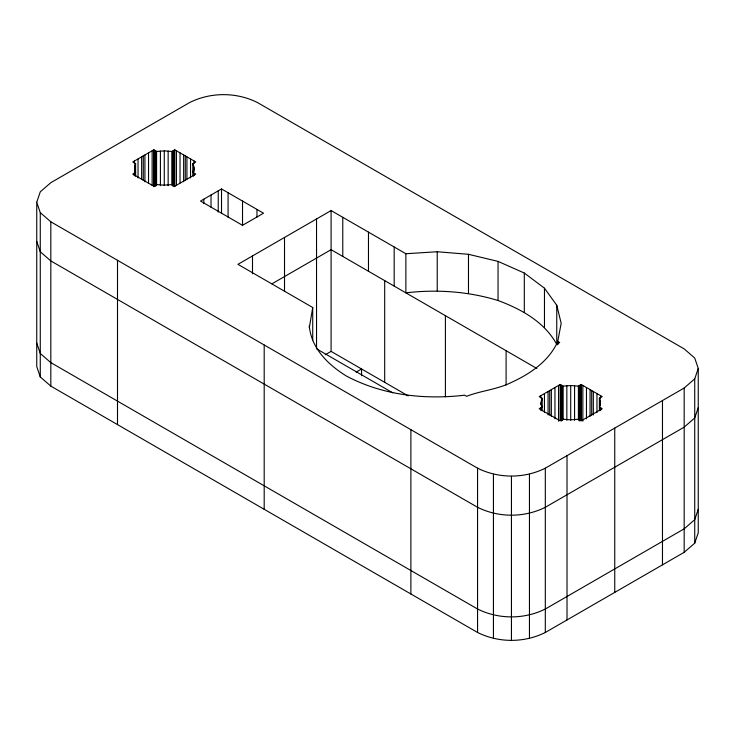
<?xml version="1.0" encoding="UTF-8"?>
<svg xmlns="http://www.w3.org/2000/svg" width="735" height="735" viewBox="0 0 735 735"><rect width="100%" height="100%" fill="white"/><g stroke="black" fill="none" stroke-linecap="round" stroke-linejoin="round"><path stroke-width="1.1" d="M134.588 171.384L134.836 165.798L135.598 163.593L132.778 161.966L153.78 149.839L156.592 151.465L164.282 150.886L171.972 151.465L174.783 149.839L195.786 161.966L192.965 163.593L192.965 175.885M192.965 163.593L193.976 168.03L192.965 172.468L195.776 174.094L174.774 186.212L171.972 184.595L164.282 185.174L156.592 184.595L153.79 186.212L132.787 174.094L135.598 172.468L134.588 168.03M541.015 404.911L542.026 398.241L539.205 396.615L560.208 384.497L563.019 386.114L570.709 385.535L578.399 386.123L581.21 384.497L602.213 396.615L599.402 398.241L599.402 410.534M541.015 402.679L542.026 407.116L539.214 408.743L560.217 420.861L563.028 419.244L570.709 419.823L578.399 419.244L581.21 420.861L602.204 408.743L599.402 407.116L600.403 402.679L599.402 398.241M309.288 327.847L312.724 307.506L237.947 264.334L331.09 210.559L405.867 253.731L437.224 251.747L468.48 254.301L498.045 261.394L524.312 273.034L544.47 288.193L556.753 305.264L561.182 323.308L557.746 341.417L557.746 344.77M36.75 202.244L40.269 191.844L50.825 182.684L189.676 102.523C210.734 92.013 236.367 92.013 257.425 102.523L684.175 348.895L694.731 358.055L698.25 368.456L698.25 532.756L694.731 543.156L684.175 552.316L545.315 632.477C524.257 642.987 498.624 642.987 477.566 632.477L50.825 386.105L40.269 376.945L36.75 366.544L36.75 202.244L40.269 212.645L40.269 376.945M694.731 543.156L694.731 378.856L698.25 368.456M698.25 407.576L694.731 417.976L684.175 427.136L545.315 507.297C524.257 517.808 498.624 517.808 477.566 507.297L50.825 260.925L40.269 251.765L36.75 241.365M698.25 509.281L694.731 519.682L684.175 528.842L545.315 609.012C524.257 619.513 498.624 619.513 477.566 609.012L50.825 362.631L40.269 353.471L36.75 343.07M40.269 212.645L50.825 221.805L477.566 468.177C498.624 478.687 524.257 478.687 545.315 468.177L684.175 388.016L694.731 378.856M221.52 188.95L200.526 201.068L242.522 225.323L263.516 213.196L221.52 188.95L221.52 213.536M271.904 283.848L331.09 249.679L536.872 368.483M325.265 354.748L331.09 351.385L408.191 395.899M356.153 372.112L361.574 368.988L361.574 375.695M556.753 305.264L556.753 344.384C544.46 321.866 521.29 309.169 498.045 300.514C468.213 291.391 436.792 289.204 405.867 292.852L405.867 253.731M557.746 341.417L559.702 342.547L556.349 344.485C547.088 362.254 529.77 373.959 512.001 382.136C497.714 389.486 481.14 390.579 466.569 396.321L464.603 395.191C424.325 399.904 382.264 395.228 346.157 375.888C327.957 364.569 311.098 348.124 309.288 325.605M316.684 348.904L392.775 392.839M684.175 388.016L684.175 552.316M662.474 400.538L662.474 564.838M614.745 428.101L614.745 592.401M600.798 407.934L600.798 410.167M600.568 395.669L600.568 397.901M600.403 402.679L600.403 404.911M600.155 400.446L600.155 404.911M599.833 397.993L599.833 410.727M596.958 393.583L596.958 412.583M593.347 391.498L593.347 414.972M591.712 390.551L591.712 415.137M590.067 389.605L590.067 416.433M586.466 387.52L586.466 418.821M582.855 385.443L582.855 421.21M581.21 384.497L581.21 420.255M580.779 384.745L580.779 420.512M579.805 385.305L579.805 421.072M578.84 385.866L578.84 420.512M578.399 386.123L578.399 419.648M574.577 385.682L574.577 420.328M570.709 385.535L570.709 420.181M567.016 455.654L567.016 619.954M566.841 385.682L566.841 420.328M563.019 386.114L563.019 419.648M562.578 385.866L562.578 420.512M561.613 385.305L561.613 421.072M560.649 384.745L560.649 420.512M560.208 384.497L560.208 420.255M558.563 385.443L558.563 421.201M558.049 341.591L558.049 343.824M554.962 387.52L554.962 418.821M551.351 389.605L551.351 416.433M549.716 390.551L549.716 415.137M548.071 391.498L548.071 414.972M545.315 468.177L545.315 632.477M544.47 288.193L544.47 327.314M544.46 393.583L544.46 412.583M542.026 398.241L542.026 410.534M541.585 397.984L541.585 410.727M541.272 400.446L541.272 404.911M540.85 395.669L540.85 397.901M540.62 407.925L540.62 410.167M529.457 474.277L529.457 638.577M524.312 273.034L524.312 312.145M511.441 476.308L511.441 640.608M506.103 350.724L506.103 385.002M498.045 261.394L498.045 300.514M493.433 474.277L493.433 638.577M477.566 468.177L477.566 632.477M468.48 254.301L468.48 293.421M445.401 315.673L445.401 396.808M437.224 251.747L437.224 290.867M410.883 429.681L410.883 593.981M394.18 246.988L394.18 286.099M384.69 280.623L384.69 382.338M368.474 232.141L368.474 271.261M342.776 217.303L342.776 256.423M331.09 210.559L331.09 351.385M316.537 218.956L316.537 348.362M312.724 307.506L312.724 339.919M284.519 237.442L284.519 291.418M264.196 344.991L264.196 509.291M256.956 209.411L256.956 217.229M252.5 255.927L252.5 273.815M242.522 201.068L242.522 225.663M228.08 192.735L228.08 217.33M218.24 190.843L218.24 212.075M211.018 195.014L211.018 207.307M203.806 199.176L203.806 203.65M194.371 173.276L194.371 175.518M194.141 161.02L194.141 163.253M193.976 168.03L193.976 171.384M193.728 165.798L193.728 171.384M193.406 163.335L193.406 176.078M190.53 158.935L190.53 177.934M186.92 156.849L186.92 179.202M185.284 155.903L185.284 180.488M183.64 154.956L183.64 181.784M180.029 152.871L180.029 183.052M176.428 150.794L176.428 185.44M174.783 149.839L174.783 186.727M174.342 150.096L174.342 185.863M173.377 150.657L173.377 186.424M172.413 151.217L172.413 185.863M171.972 151.465L171.972 185M168.15 151.033L168.15 185.679M164.282 150.886L164.282 185.532M160.414 151.033L160.414 185.679M156.592 151.465L156.592 185M156.151 151.217L156.151 185.863M155.186 150.657L155.186 186.424M154.221 150.096L154.221 185.863M153.78 149.839L153.78 186.727M152.136 150.794L152.136 185.44M148.534 152.871L148.534 183.052M144.924 154.956L144.924 181.784M143.279 155.903L143.279 180.488M141.644 156.849L141.644 179.202M138.033 158.935L138.033 177.934M135.598 163.593L135.598 175.885M135.157 163.335L135.157 176.078M134.836 165.798L134.836 171.384M134.422 161.02L134.422 163.253M134.193 173.276L134.193 175.518M117.499 260.3L117.499 424.6M50.825 221.805L50.825 386.105"/></g></svg>
